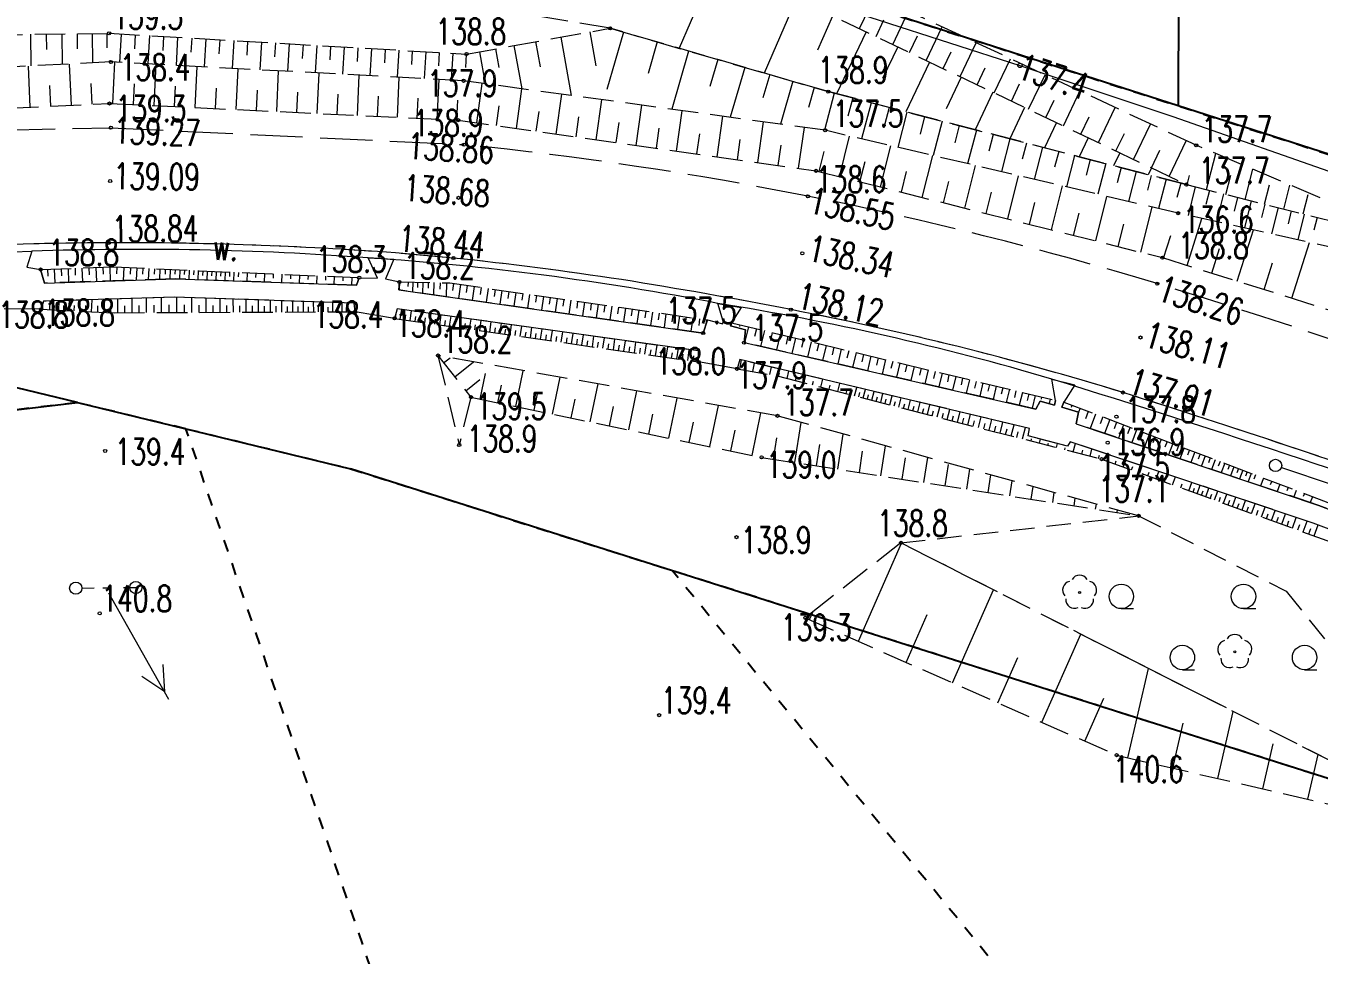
# Model space of a CAD drawing. Header units: metres. Extents: x 7583802 to 7586368, y 5958992 to 5960558.
# Drawn here: x 7585567.4 to 7585641.5, y 5960033.7 to 5960087 of the extents above; entities that cross this region are included whole.
import ezdxf
from ezdxf.enums import TextEntityAlignment as Align

# ---------------------------------------------------------------- set-up
doc = ezdxf.new("R2010")
doc.units = ezdxf.units.M
for name, pattern in [('1', [0]), ('2', [3, 2, -1]), ('3_1', [0]), ('3_BUBZ02', [2.45, 1.75, -0.7]), ('3_BUBZ02G', [2.45, 1.75, -0.7]), ('3_BUIB12_02', [0]), ('3_BUIB12_03', [0]), ('3_KTJZ01', [4, 3, -1]), ('3_PTRW02', [0]), ('3_PTTL', [2.1, 1.4, -0.7]), ('4_SUPE_01', [0]), ('4_SUPT_01', [0]), ('4_SUSM03_02', [0]), ('GUZ', [1.4, 0.7, -0.7])]:
    doc.linetypes.add(name, pattern=pattern)
doc.layers.get('0').update_dxf_attribs({"color": 250, "linetype": 'CONTINUOUS', "lineweight": 100})
for name, color, linetype, lineweight in [('BUBZ_L_1', 7, '3_BUBZ02', 18), ('BUIB_L_10', 7, '3_BUIB12_02', 18), ('DZIALKI-G_L_0', 7, '1', 25), ('KONTURY_L_0', 114, '2', 25), ('KTJZ_L_0', 7, '3_KTJZ01', 18), ('KTOK_L_0', 7, 'CONTINUOUS', 18), ('OBOP_T_1', 3, 'CONTINUOUS', 18), ('PTRW_E_T_0', 7, 'CONTINUOUS', 15), ('PTRW_L_1', 7, 'CONTINUOUS', 18), ('PTTL_L_4', 7, '3_PTTL', 18), ('RTPW_T_0', 7, 'CONTINUOUS', 15), ('RTPW_T_1', 7, 'CONTINUOUS', 15), ('SUPE_L_3', 1, '4_SUPE_01', 18), ('SUPT_L_0', 30, '4_SUPT_01', 18), ('SUSM_L_4', 7, 'CONTINUOUS', 18), ('SUTT_T_0', 30, 'CONTINUOUS', 18)]:
    doc.layers.add(name, color=color, linetype=linetype, lineweight=lineweight)
doc.styles.get("Standard").update_dxf_attribs({"font": 'Simplex.SHX', "width": 0.75})

# ---------------------------------------------------------------- blocks, each defined once
blk = doc.blocks.new('3_OBOP02_01')
at = {"linetype": 'CONTINUOUS'}
blk.add_circle((0, 0), 0.06, dxfattribs=at)
for centre, start, end in [((0, 0.5), 30.14012, 149.85988), ((-0.476, 0.155), 102.14447, 221.86002), ((0.476, 0.155), 318.13998, 77.85553), ((-0.294, -0.405), 174.14818, 293.85423), ((0.294, -0.405), 246.14577, 5.85182)]:
    blk.add_arc(centre, 0.5, start, end, dxfattribs=at)
blk = doc.blocks.new('3_PTTL05')
at = {"linetype": 'CONTINUOUS'}
blk.add_line((0, -0.7), (0.7, -0.7), dxfattribs=at)
blk.add_circle((0, 0), 0.7, dxfattribs=at)
blk = doc.blocks.new('3_RTPW02')
at = {"linetype": 'CONTINUOUS'}
blk.add_circle((0, 0), 0.09, dxfattribs=at)
blk = doc.blocks.new('3_RTPW01')
at = {"linetype": 'CONTINUOUS'}
blk.add_circle((0, 0), 0.09, dxfattribs=at)
blk = doc.blocks.new('4_SUPS01_07')
at = {"linetype": 'CONTINUOUS'}
blk.add_circle((0, 0), 0.125, dxfattribs=at)

msp = doc.modelspace()

# ---------------------------------------------------------------- linework, layer by layer
at = {"layer": 'BUBZ_L_1', "linetype": '3_1'}
for p, q in [((7585606.919, 5960090.472), (7585604.837, 5960085.701)), ((7585615.173, 5960086.827), (7585616.076, 5960088.721)), ((7585611.535, 5960088.457), (7585609.714, 5960084.285)), ((7585613.621, 5960087.546), (7585612.77, 5960085.595)), ((7585616.124, 5960086.374), (7585616.577, 5960087.324)), ((7585617.079, 5960085.918), (7585617.99, 5960087.828)), ((7585567.667, 5960086.505), (7585567.689, 5960084.687)), ((7585568.576, 5960086.516), (7585568.587, 5960085.625)), ((7585569.467, 5960086.527), (7585569.488, 5960084.778)), ((7585570.342, 5960086.538), (7585570.352, 5960085.68)), ((7585571.199, 5960086.548), (7585571.219, 5960084.866)), ((7585572.04, 5960086.558), (7585572.05, 5960085.734)), ((7585572.864, 5960086.52), (7585572.769, 5960084.894)), ((7585599.726, 5960086.642), (7585600.076, 5960084.697)), ((7585601.652, 5960086.626), (7585600.696, 5960083.336)), ((7585615.551, 5960086.647), (7585613.857, 5960083.096)), ((7585619.001, 5960085.001), (7585619.92, 5960086.928)), ((7585573.677, 5960086.473), (7585573.63, 5960085.662)), ((7585574.488, 5960086.426), (7585574.394, 5960084.807)), ((7585575.298, 5960086.379), (7585575.251, 5960085.571)), ((7585576.105, 5960086.332), (7585576.011, 5960084.721)), ((7585576.911, 5960086.285), (7585576.864, 5960085.481)), ((7585577.715, 5960086.238), (7585577.621, 5960084.635)), ((7585578.516, 5960086.192), (7585578.47, 5960085.392)), ((7585579.317, 5960086.145), (7585579.224, 5960084.549)), ((7585580.115, 5960086.099), (7585580.068, 5960085.303)), ((7585580.911, 5960086.053), (7585580.819, 5960084.464)), ((7585581.706, 5960086.007), (7585581.66, 5960085.214)), ((7585582.498, 5960085.96), (7585582.406, 5960084.379)), ((7585583.289, 5960085.915), (7585583.243, 5960085.126)), ((7585584.078, 5960085.869), (7585583.986, 5960084.294)), ((7585584.865, 5960085.823), (7585584.819, 5960085.038)), ((7585585.65, 5960085.777), (7585585.559, 5960084.21)), ((7585595.376, 5960085.859), (7585595.822, 5960083.383)), ((7585596.614, 5960086.082), (7585596.873, 5960084.643)), ((7585598.053, 5960086.341), (7585598.655, 5960082.995)), ((7585603.585, 5960086.064), (7585603.062, 5960084.264)), ((7585617.368, 5960085.78), (7585616.501, 5960083.962)), ((7585618.038, 5960085.461), (7585618.495, 5960086.42)), ((7585620.94, 5960084.077), (7585621.866, 5960086.02)), ((7585586.434, 5960085.732), (7585586.388, 5960084.95)), ((7585587.215, 5960085.686), (7585587.125, 5960084.127)), ((7585587.995, 5960085.641), (7585587.95, 5960084.863)), ((7585588.773, 5960085.596), (7585588.683, 5960084.043)), ((7585589.55, 5960085.551), (7585589.505, 5960084.776)), ((7585590.324, 5960085.506), (7585590.234, 5960083.961)), ((7585591.097, 5960085.461), (7585591.052, 5960084.69)), ((7585591.867, 5960085.416), (7585591.778, 5960083.878)), ((7585592.636, 5960085.371), (7585592.592, 5960084.602)), ((7585593.395, 5960085.502), (7585593.725, 5960083.671)), ((7585594.311, 5960085.667), (7585594.503, 5960084.603)), ((7585605.386, 5960085.541), (7585604.417, 5960082.205)), ((7585607.054, 5960085.057), (7585606.605, 5960083.512)), ((7585619.968, 5960084.54), (7585620.43, 5960085.507)), ((7585622.895, 5960083.144), (7585623.83, 5960085.104)), ((7585567.658, 5960082.332), (7585567.55, 5960084.68)), ((7585570.015, 5960082.44), (7585569.907, 5960084.8)), ((7585572.386, 5960082.531), (7585572.501, 5960084.908)), ((7585574.754, 5960082.417), (7585574.868, 5960084.782)), ((7585577.109, 5960082.304), (7585577.222, 5960084.656)), ((7585579.451, 5960082.192), (7585579.564, 5960084.531)), ((7585581.781, 5960082.08), (7585581.893, 5960084.406)), ((7585584.098, 5960081.968), (7585584.21, 5960084.282)), ((7585608.599, 5960084.608), (7585607.768, 5960081.746)), ((7585619.186, 5960084.913), (7585617.828, 5960082.065)), ((7585621.915, 5960083.611), (7585622.381, 5960084.587)), ((7585568.835, 5960082.386), (7585568.781, 5960083.563)), ((7585571.198, 5960082.494), (7585571.144, 5960083.677)), ((7585573.572, 5960082.474), (7585573.629, 5960083.659)), ((7585575.933, 5960082.361), (7585575.99, 5960083.54)), ((7585586.403, 5960081.858), (7585586.514, 5960084.159)), ((7585588.696, 5960081.747), (7585588.806, 5960084.037)), ((7585590.976, 5960081.638), (7585591.085, 5960083.915)), ((7585593.244, 5960081.43), (7585593.564, 5960083.693)), ((7585610.03, 5960084.193), (7585609.645, 5960082.867)), ((7585611.356, 5960083.808), (7585610.643, 5960081.352)), ((7585621.004, 5960084.046), (7585620.137, 5960082.228)), ((7585623.879, 5960082.675), (7585624.349, 5960083.659)), ((7585624.868, 5960082.203), (7585625.81, 5960084.18)), ((7585578.282, 5960082.248), (7585578.338, 5960083.421)), ((7585580.618, 5960082.136), (7585580.674, 5960083.302)), ((7585582.941, 5960082.024), (7585582.997, 5960083.184)), ((7585585.252, 5960081.913), (7585585.308, 5960083.067)), ((7585587.551, 5960081.802), (7585587.606, 5960082.95)), ((7585589.837, 5960081.693), (7585589.892, 5960082.834)), ((7585595.514, 5960081.108), (7585595.836, 5960083.381)), ((7585597.795, 5960080.786), (7585598.118, 5960083.069)), ((7585612.584, 5960083.451), (7585612.254, 5960082.314)), ((7585613.724, 5960083.131), (7585613.172, 5960081.005)), ((7585614.787, 5960082.855), (7585614.515, 5960081.806)), ((7585622.821, 5960083.179), (7585621.798, 5960081.034)), ((7585626.857, 5960081.254), (7585627.808, 5960083.248)), ((7585592.112, 5960081.583), (7585592.166, 5960082.719)), ((7585594.378, 5960081.269), (7585594.538, 5960082.403)), ((7585596.653, 5960080.947), (7585596.815, 5960082.086)), ((7585600.085, 5960080.462), (7585600.41, 5960082.754)), ((7585602.386, 5960080.136), (7585602.711, 5960082.439)), ((7585604.696, 5960079.809), (7585605.023, 5960082.122)), ((7585615.836, 5960082.583), (7585615.297, 5960080.51)), ((7585616.872, 5960082.313), (7585616.606, 5960081.289)), ((7585617.896, 5960082.048), (7585617.37, 5960080.023)), ((7585624.639, 5960082.312), (7585623.784, 5960080.519)), ((7585625.86, 5960081.73), (7585626.334, 5960082.722)), ((7585628.863, 5960080.297), (7585629.823, 5960082.308)), ((7585598.939, 5960080.624), (7585599.101, 5960081.768)), ((7585601.234, 5960080.299), (7585601.397, 5960081.448)), ((7585607.016, 5960079.481), (7585607.344, 5960081.804)), ((7585609.346, 5960079.152), (7585609.676, 5960081.484)), ((7585618.908, 5960081.785), (7585618.649, 5960080.784)), ((7585619.909, 5960081.525), (7585619.395, 5960079.548)), ((7585626.457, 5960081.445), (7585625.769, 5960080.004)), ((7585627.858, 5960080.777), (7585628.336, 5960081.778)), ((7585630.887, 5960079.332), (7585631.855, 5960081.36)), ((7585603.539, 5960079.973), (7585603.703, 5960081.127)), ((7585605.855, 5960079.646), (7585606.018, 5960080.804)), ((7585611.686, 5960078.821), (7585612.018, 5960081.163)), ((7585614.027, 5960078.342), (7585614.611, 5960080.671)), ((7585620.897, 5960081.268), (7585620.644, 5960080.291)), ((7585621.874, 5960081.015), (7585621.373, 5960079.083)), ((7585622.84, 5960080.764), (7585622.592, 5960079.81)), ((7585628.274, 5960080.578), (7585627.755, 5960079.488)), ((7585629.873, 5960079.815), (7585630.355, 5960080.825)), ((7585608.18, 5960079.317), (7585608.344, 5960080.48)), ((7585610.515, 5960078.986), (7585610.68, 5960080.155)), ((7585616.382, 5960077.751), (7585616.976, 5960080.116)), ((7585623.794, 5960080.516), (7585623.305, 5960078.63)), ((7585624.738, 5960080.271), (7585624.496, 5960079.339)), ((7585625.67, 5960080.029), (7585625.191, 5960078.187)), ((7585631.906, 5960078.846), (7585632.392, 5960079.864)), ((7585632.929, 5960078.358), (7585633.904, 5960080.404)), ((7585612.862, 5960078.634), (7585613.152, 5960079.79)), ((7585615.2, 5960078.048), (7585615.495, 5960079.221)), ((7585618.774, 5960077.151), (7585619.377, 5960079.552)), ((7585626.591, 5960079.79), (7585626.355, 5960078.88)), ((7585627.502, 5960079.554), (7585627.034, 5960077.754)), ((7585628.401, 5960079.32), (7585628.171, 5960078.431)), ((7585629.291, 5960079.089), (7585628.834, 5960077.331)), ((7585630.092, 5960079.711), (7585629.74, 5960078.973)), ((7585635.069, 5960077.599), (7585635.589, 5960079.666)), ((7585617.574, 5960077.452), (7585617.873, 5960078.644)), ((7585621.203, 5960076.542), (7585621.815, 5960078.98)), ((7585623.669, 5960075.923), (7585624.29, 5960078.398)), ((7585630.17, 5960078.861), (7585629.944, 5960077.992)), ((7585631.038, 5960078.636), (7585630.593, 5960076.919)), ((7585631.897, 5960078.413), (7585631.677, 5960077.564)), ((7585631.91, 5960078.844), (7585631.725, 5960078.457)), ((7585633.962, 5960077.877), (7585634.094, 5960078.402)), ((7585636.176, 5960077.32), (7585636.454, 5960078.427)), ((7585637.283, 5960077.042), (7585637.716, 5960078.765)), ((7585619.984, 5960076.848), (7585620.288, 5960078.057)), ((7585626.173, 5960075.295), (7585626.803, 5960077.808)), ((7585632.745, 5960078.192), (7585632.31, 5960076.515)), ((7585633.584, 5960077.975), (7585633.369, 5960077.146)), ((7585633.728, 5960077.977), (7585633.711, 5960077.942)), ((7585634.414, 5960077.763), (7585634.002, 5960076.125)), ((7585638.389, 5960076.764), (7585638.668, 5960077.871)), ((7585639.496, 5960076.486), (7585639.843, 5960077.864)), ((7585622.431, 5960076.234), (7585622.739, 5960077.462)), ((7585624.916, 5960075.61), (7585625.229, 5960076.857)), ((7585628.715, 5960074.657), (7585629.355, 5960077.209)), ((7585635.233, 5960077.557), (7585635.03, 5960076.749)), ((7585636.041, 5960077.354), (7585635.64, 5960075.76)), ((7585636.838, 5960077.154), (7585636.641, 5960076.367)), ((7585637.625, 5960076.956), (7585637.235, 5960075.404)), ((7585640.603, 5960076.208), (7585640.881, 5960077.314)), ((7585627.439, 5960074.977), (7585627.757, 5960076.244)), ((7585631.296, 5960074.009), (7585631.947, 5960076.601)), ((7585638.401, 5960076.761), (7585638.208, 5960075.996)), ((7585639.166, 5960076.569), (7585638.786, 5960075.059)), ((7585639.921, 5960076.379), (7585639.734, 5960075.634)), ((7585640.666, 5960076.192), (7585640.297, 5960074.722)), ((7585630.001, 5960074.335), (7585630.323, 5960075.62)), ((7585633.953, 5960073.255), (7585634.796, 5960075.948)), ((7585641.401, 5960076.007), (7585641.219, 5960075.282)), ((7585632.606, 5960073.676), (7585633.01, 5960074.966)), ((7585636.826, 5960072.355), (7585637.745, 5960075.291)), ((7585635.359, 5960072.815), (7585635.799, 5960074.221)), ((7585639.958, 5960071.375), (7585640.959, 5960074.574)), ((7585572.216, 5960073.162), (7585572.245, 5960072.36)), ((7585572.617, 5960073.163), (7585572.6, 5960072.767)), ((7585638.359, 5960071.876), (7585638.838, 5960073.408)), ((7585568.644, 5960073.034), (7585568.658, 5960072.64)), ((7585569.038, 5960073.048), (7585569.066, 5960072.259)), ((7585569.432, 5960073.062), (7585569.446, 5960072.667)), ((7585569.828, 5960073.076), (7585569.856, 5960072.284)), ((7585570.224, 5960073.09), (7585570.238, 5960072.694)), ((7585570.621, 5960073.105), (7585570.649, 5960072.309)), ((7585571.019, 5960073.119), (7585571.033, 5960072.72)), ((7585571.417, 5960073.133), (7585571.446, 5960072.335)), ((7585571.816, 5960073.147), (7585571.831, 5960072.747)), ((7585573.013, 5960073.145), (7585572.979, 5960072.384)), ((7585573.394, 5960073.128), (7585573.378, 5960072.762)), ((7585573.76, 5960073.112), (7585573.729, 5960072.408)), ((7585574.112, 5960073.097), (7585574.097, 5960072.758)), ((7585574.451, 5960073.082), (7585574.423, 5960072.43)), ((7585574.777, 5960073.067), (7585574.764, 5960072.754)), ((7585575.091, 5960073.054), (7585575.064, 5960072.45)), ((7585575.393, 5960073.04), (7585575.38, 5960072.75)), ((7585575.683, 5960073.027), (7585575.658, 5960072.469)), ((7585575.962, 5960073.015), (7585575.95, 5960072.747)), ((7585576.231, 5960073.003), (7585576.207, 5960072.473)), ((7585576.496, 5960072.992), (7585576.484, 5960072.728)), ((7585576.76, 5960072.98), (7585576.737, 5960072.454)), ((7585577.023, 5960072.968), (7585577.011, 5960072.707)), ((7585577.284, 5960072.957), (7585577.261, 5960072.436)), ((7585577.545, 5960072.945), (7585577.533, 5960072.686)), ((7585577.804, 5960072.934), (7585577.781, 5960072.418)), ((7585578.062, 5960072.923), (7585578.05, 5960072.666)), ((7585578.318, 5960072.911), (7585578.296, 5960072.4)), ((7585578.574, 5960072.9), (7585578.563, 5960072.646)), ((7585578.828, 5960072.889), (7585578.806, 5960072.383)), ((7585579.081, 5960072.878), (7585579.07, 5960072.626)), ((7585579.333, 5960072.866), (7585579.311, 5960072.365)), ((7585579.584, 5960072.855), (7585579.573, 5960072.606)), ((7585580.083, 5960072.833), (7585580.062, 5960072.339)), ((7585580.583, 5960072.811), (7585580.572, 5960072.566)), ((7585581.082, 5960072.789), (7585581.061, 5960072.304)), ((7585581.582, 5960072.767), (7585581.571, 5960072.527)), ((7585582.081, 5960072.745), (7585582.06, 5960072.269)), ((7585582.581, 5960072.723), (7585582.571, 5960072.488)), ((7585583.08, 5960072.701), (7585583.06, 5960072.235)), ((7585583.58, 5960072.679), (7585583.57, 5960072.448)), ((7585584.08, 5960072.657), (7585584.059, 5960072.2)), ((7585584.579, 5960072.635), (7585584.569, 5960072.409)), ((7585585.079, 5960072.613), (7585585.059, 5960072.165)), ((7585585.578, 5960072.591), (7585585.568, 5960072.369)), ((7585586.078, 5960072.569), (7585586.058, 5960072.13)), ((7585588.81, 5960072.31), (7585588.8, 5960071.846)), ((7585589.31, 5960072.3), (7585589.304, 5960072.037)), ((7585589.572, 5960072.294), (7585589.561, 5960071.738)), ((7585589.85, 5960072.288), (7585589.844, 5960071.994)), ((7585590.145, 5960072.282), (7585590.132, 5960071.657)), ((7585590.458, 5960072.276), (7585590.451, 5960071.944)), ((7585590.789, 5960072.269), (7585590.774, 5960071.566)), ((7585591.14, 5960072.262), (7585591.132, 5960071.889)), ((7585591.513, 5960072.254), (7585591.496, 5960071.464)), ((7585591.905, 5960072.22), (7585591.848, 5960071.821)), ((7585592.304, 5960072.163), (7585592.19, 5960071.366)), ((7585592.703, 5960072.106), (7585592.646, 5960071.708)), ((7585593.101, 5960072.049), (7585592.987, 5960071.253)), ((7585593.499, 5960071.992), (7585593.442, 5960071.594)), ((7585593.897, 5960071.935), (7585593.783, 5960071.14)), ((7585594.294, 5960071.877), (7585594.237, 5960071.481)), ((7585594.69, 5960071.821), (7585594.576, 5960071.028)), ((7585595.086, 5960071.764), (7585595.03, 5960071.368)), ((7585595.482, 5960071.707), (7585595.369, 5960070.916)), ((7585568.772, 5960070.716), (7585568.795, 5960071.212)), ((7585569.03, 5960070.704), (7585569.042, 5960070.962)), ((7585569.299, 5960070.691), (7585569.325, 5960071.229)), ((7585569.579, 5960070.678), (7585569.592, 5960070.958)), ((7585569.871, 5960070.664), (7585569.899, 5960071.248)), ((7585570.175, 5960070.649), (7585570.189, 5960070.953)), ((7585570.492, 5960070.634), (7585570.522, 5960071.267)), ((7585570.821, 5960070.618), (7585570.837, 5960070.948)), ((7585571.165, 5960070.602), (7585571.198, 5960071.289)), ((7585571.523, 5960070.585), (7585571.54, 5960070.943)), ((7585571.896, 5960070.567), (7585571.931, 5960071.313)), ((7585572.284, 5960070.548), (7585572.302, 5960070.937)), ((7585572.681, 5960070.541), (7585572.678, 5960071.336)), ((7585573.085, 5960070.543), (7585573.083, 5960070.946)), ((7585573.494, 5960070.544), (7585573.49, 5960071.362)), ((7585573.908, 5960070.546), (7585573.906, 5960070.961)), ((7585574.329, 5960070.548), (7585574.325, 5960071.389)), ((7585574.755, 5960070.55), (7585574.753, 5960070.976)), ((7585575.187, 5960070.552), (7585575.184, 5960071.416)), ((7585575.626, 5960070.554), (7585575.624, 5960070.992)), ((7585576.065, 5960070.556), (7585576.062, 5960071.435)), ((7585576.497, 5960070.558), (7585576.495, 5960070.989)), ((7585576.92, 5960070.559), (7585576.917, 5960071.406)), ((7585577.336, 5960070.561), (7585577.334, 5960070.977)), ((7585577.743, 5960070.563), (7585577.74, 5960071.378)), ((7585578.143, 5960070.565), (7585578.142, 5960070.965)), ((7585578.536, 5960070.566), (7585578.532, 5960071.351)), ((7585578.921, 5960070.568), (7585578.919, 5960070.953)), ((7585579.299, 5960070.57), (7585579.295, 5960071.325)), ((7585579.669, 5960070.571), (7585579.668, 5960070.942)), ((7585580.033, 5960070.573), (7585580.03, 5960071.3)), ((7585580.39, 5960070.574), (7585580.388, 5960070.931)), ((7585580.74, 5960070.576), (7585580.737, 5960071.276)), ((7585581.421, 5960070.579), (7585581.418, 5960071.253)), ((7585582.076, 5960070.582), (7585582.073, 5960071.231)), ((7585582.707, 5960070.584), (7585582.704, 5960071.209)), ((7585583.315, 5960070.587), (7585583.312, 5960071.189)), ((7585583.899, 5960070.59), (7585583.897, 5960071.169)), ((7585584.462, 5960070.592), (7585584.46, 5960071.15)), ((7585585.005, 5960070.594), (7585585.002, 5960071.131)), ((7585585.526, 5960070.597), (7585585.524, 5960071.114)), ((7585595.878, 5960071.65), (7585595.821, 5960071.255)), ((7585596.273, 5960071.593), (7585596.159, 5960070.804)), ((7585596.667, 5960071.537), (7585596.611, 5960071.142)), ((7585597.061, 5960071.48), (7585596.948, 5960070.692)), ((7585597.455, 5960071.423), (7585597.399, 5960071.03)), ((7585597.848, 5960071.367), (7585597.736, 5960070.581)), ((7585598.241, 5960071.31), (7585598.185, 5960070.918)), ((7585598.634, 5960071.254), (7585598.521, 5960070.47)), ((7585599.026, 5960071.198), (7585598.97, 5960070.806)), ((7585599.418, 5960071.141), (7585599.306, 5960070.359)), ((7585599.809, 5960071.085), (7585599.753, 5960070.694)), ((7585600.2, 5960071.029), (7585600.088, 5960070.248)), ((7585600.591, 5960070.973), (7585600.535, 5960070.583)), ((7585581.084, 5960070.577), (7585581.082, 5960070.921)), ((7585581.752, 5960070.58), (7585581.75, 5960070.911)), ((7585582.395, 5960070.583), (7585582.393, 5960070.902)), ((7585583.014, 5960070.586), (7585583.012, 5960070.892)), ((7585583.61, 5960070.588), (7585583.609, 5960070.884)), ((7585584.184, 5960070.591), (7585584.182, 5960070.875)), ((7585584.736, 5960070.593), (7585584.735, 5960070.867)), ((7585585.268, 5960070.596), (7585585.267, 5960070.859)), ((7585585.78, 5960070.598), (7585585.779, 5960070.851)), ((7585588.582, 5960070.214), (7585588.622, 5960070.494)), ((7585588.862, 5960070.174), (7585588.943, 5960070.735)), ((7585589.143, 5960070.133), (7585589.184, 5960070.414)), ((7585589.425, 5960070.093), (7585589.505, 5960070.656)), ((7585589.706, 5960070.053), (7585589.747, 5960070.334)), ((7585589.989, 5960070.012), (7585590.07, 5960070.577)), ((7585590.271, 5960069.971), (7585590.312, 5960070.254)), ((7585590.555, 5960069.931), (7585590.636, 5960070.497)), ((7585591.123, 5960069.849), (7585591.204, 5960070.417)), ((7585591.692, 5960069.767), (7585591.774, 5960070.338)), ((7585592.264, 5960069.685), (7585592.346, 5960070.257)), ((7585600.981, 5960070.917), (7585600.869, 5960070.137)), ((7585601.371, 5960070.861), (7585601.315, 5960070.472)), ((7585601.76, 5960070.805), (7585601.648, 5960070.027)), ((7585602.149, 5960070.749), (7585602.093, 5960070.361)), ((7585602.538, 5960070.693), (7585602.426, 5960069.917)), ((7585602.926, 5960070.638), (7585602.87, 5960070.25)), ((7585603.314, 5960070.582), (7585603.202, 5960069.807)), ((7585603.701, 5960070.526), (7585603.645, 5960070.139)), ((7585604.088, 5960070.471), (7585603.977, 5960069.697)), ((7585604.475, 5960070.415), (7585604.419, 5960070.029)), ((7585604.861, 5960070.36), (7585604.75, 5960069.588)), ((7585605.247, 5960070.304), (7585605.191, 5960069.919)), ((7585605.632, 5960070.249), (7585605.521, 5960069.479)), ((7585606.017, 5960070.194), (7585605.962, 5960069.809)), ((7585590.838, 5960069.89), (7585590.879, 5960070.174)), ((7585591.407, 5960069.808), (7585591.448, 5960070.093)), ((7585591.978, 5960069.726), (7585592.019, 5960070.012)), ((7585592.551, 5960069.644), (7585592.592, 5960069.931)), ((7585592.838, 5960069.603), (7585592.92, 5960070.177)), ((7585593.125, 5960069.562), (7585593.166, 5960069.849)), ((7585593.413, 5960069.52), (7585593.496, 5960070.096)), ((7585593.701, 5960069.479), (7585593.743, 5960069.767)), ((7585593.99, 5960069.437), (7585594.073, 5960070.015)), ((7585594.28, 5960069.396), (7585594.321, 5960069.685)), ((7585594.57, 5960069.354), (7585594.653, 5960069.934)), ((7585594.86, 5960069.312), (7585594.902, 5960069.603)), ((7585595.151, 5960069.271), (7585595.234, 5960069.852)), ((7585595.442, 5960069.229), (7585595.484, 5960069.52)), ((7585595.734, 5960069.187), (7585595.818, 5960069.771)), ((7585596.319, 5960069.103), (7585596.403, 5960069.689)), ((7585596.906, 5960069.019), (7585596.991, 5960069.606)), ((7585597.495, 5960068.934), (7585597.58, 5960069.524)), ((7585606.402, 5960070.138), (7585606.352, 5960069.793)), ((7585607.84, 5960069.97), (7585607.796, 5960069.786)), ((7585608.326, 5960069.853), (7585608.303, 5960069.758)), ((7585608.812, 5960069.737), (7585608.593, 5960068.822)), ((7585609.27, 5960069.627), (7585609.161, 5960069.173)), ((7585609.724, 5960069.518), (7585609.508, 5960068.614)), ((7585596.026, 5960069.145), (7585596.068, 5960069.437)), ((7585596.612, 5960069.061), (7585596.655, 5960069.354)), ((7585597.2, 5960068.976), (7585597.243, 5960069.271)), ((7585597.79, 5960068.892), (7585597.833, 5960069.187)), ((7585598.086, 5960068.849), (7585598.171, 5960069.441)), ((7585598.382, 5960068.807), (7585598.425, 5960069.103)), ((7585598.679, 5960068.764), (7585598.764, 5960069.357)), ((7585598.976, 5960068.721), (7585599.019, 5960069.019)), ((7585599.274, 5960068.679), (7585599.36, 5960069.274)), ((7585599.572, 5960068.636), (7585599.615, 5960068.934)), ((7585599.871, 5960068.593), (7585599.957, 5960069.19)), ((7585600.17, 5960068.55), (7585600.213, 5960068.849)), ((7585600.47, 5960068.507), (7585600.556, 5960069.106)), ((7585600.77, 5960068.464), (7585600.813, 5960068.764)), ((7585601.071, 5960068.421), (7585601.157, 5960069.022)), ((7585601.674, 5960068.334), (7585601.76, 5960068.937)), ((7585602.278, 5960068.247), (7585602.365, 5960068.853)), ((7585602.885, 5960068.16), (7585602.972, 5960068.767)), ((7585610.177, 5960069.41), (7585610.069, 5960068.96)), ((7585610.626, 5960069.302), (7585610.412, 5960068.408)), ((7585611.073, 5960069.195), (7585610.967, 5960068.75)), ((7585611.518, 5960069.089), (7585611.306, 5960068.204)), ((7585611.96, 5960068.983), (7585611.855, 5960068.543)), ((7585612.4, 5960068.877), (7585612.191, 5960068.003)), ((7585612.837, 5960068.772), (7585612.733, 5960068.338)), ((7585591.348, 5960067.675), (7585591.716, 5960067.966)), ((7585601.372, 5960068.377), (7585601.415, 5960068.679)), ((7585601.976, 5960068.291), (7585602.019, 5960068.593)), ((7585602.582, 5960068.204), (7585602.625, 5960068.507)), ((7585603.189, 5960068.116), (7585603.233, 5960068.421)), ((7585603.494, 5960068.073), (7585603.582, 5960068.682)), ((7585603.799, 5960068.029), (7585603.843, 5960068.334)), ((7585604.105, 5960067.985), (7585604.193, 5960068.596)), ((7585604.411, 5960067.941), (7585604.455, 5960068.247)), ((7585604.718, 5960067.897), (7585604.806, 5960068.51)), ((7585605.025, 5960067.853), (7585605.069, 5960068.16)), ((7585605.333, 5960067.809), (7585605.421, 5960068.424)), ((7585605.641, 5960067.764), (7585605.686, 5960068.073)), ((7585613.272, 5960068.668), (7585613.065, 5960067.803)), ((7585613.705, 5960068.565), (7585613.602, 5960068.135)), ((7585614.135, 5960068.462), (7585613.93, 5960067.606)), ((7585614.562, 5960068.359), (7585614.46, 5960067.934)), ((7585614.987, 5960068.257), (7585614.785, 5960067.412)), ((7585615.41, 5960068.156), (7585615.309, 5960067.735)), ((7585615.831, 5960068.055), (7585615.63, 5960067.219)), ((7585591.982, 5960066.874), (7585593.061, 5960067.727)), ((7585608.312, 5960067.303), (7585608.407, 5960067.837)), ((7585608.571, 5960067.257), (7585608.617, 5960067.516)), ((7585609.063, 5960067.169), (7585609.151, 5960067.66)), ((7585609.556, 5960067.081), (7585609.597, 5960067.313)), ((7585610.048, 5960066.993), (7585610.125, 5960067.428)), ((7585616.249, 5960067.955), (7585616.149, 5960067.539)), ((7585616.665, 5960067.855), (7585616.466, 5960067.028)), ((7585617.078, 5960067.756), (7585616.98, 5960067.345)), ((7585617.489, 5960067.658), (7585617.293, 5960066.84)), ((7585617.898, 5960067.56), (7585617.801, 5960067.153)), ((7585618.305, 5960067.462), (7585618.111, 5960066.654)), ((7585618.709, 5960067.365), (7585618.613, 5960066.963)), ((7585619.111, 5960067.269), (7585618.92, 5960066.469)), ((7585592.616, 5960066.072), (7585593.417, 5960066.706)), ((7585593.446, 5960065.589), (7585593.752, 5960067.064)), ((7585595.486, 5960065.167), (7585595.911, 5960067.22)), ((7585597.584, 5960064.732), (7585598.021, 5960066.845)), ((7585610.539, 5960066.9), (7585610.591, 5960067.103)), ((7585611.023, 5960066.776), (7585611.129, 5960067.19)), ((7585611.507, 5960066.651), (7585611.562, 5960066.863)), ((7585611.992, 5960066.527), (7585612.102, 5960066.958)), ((7585612.476, 5960066.403), (7585612.532, 5960066.623)), ((7585612.96, 5960066.278), (7585613.075, 5960066.727)), ((7585613.929, 5960066.03), (7585614.048, 5960066.495)), ((7585619.511, 5960067.173), (7585619.416, 5960066.776)), ((7585619.909, 5960067.078), (7585619.719, 5960066.287)), ((7585620.304, 5960066.983), (7585620.21, 5960066.59)), ((7585620.697, 5960066.889), (7585620.51, 5960066.107)), ((7585621.088, 5960066.795), (7585620.995, 5960066.406)), ((7585621.477, 5960066.702), (7585621.292, 5960065.929)), ((7585621.864, 5960066.609), (7585621.772, 5960066.225)), ((7585622.248, 5960066.517), (7585622.065, 5960065.753)), ((7585594.459, 5960065.379), (7585594.668, 5960066.392)), ((7585596.527, 5960064.951), (7585596.743, 5960065.993)), ((7585599.742, 5960064.285), (7585600.192, 5960066.459)), ((7585601.963, 5960063.825), (7585602.426, 5960066.062)), ((7585613.445, 5960066.154), (7585613.503, 5960066.383)), ((7585614.413, 5960065.906), (7585614.474, 5960066.143)), ((7585614.898, 5960065.781), (7585615.021, 5960066.264)), ((7585615.141, 5960065.719), (7585615.204, 5960065.962)), ((7585615.387, 5960065.656), (7585615.513, 5960066.147)), ((7585615.635, 5960065.592), (7585615.698, 5960065.84)), ((7585615.885, 5960065.528), (7585616.013, 5960066.028)), ((7585616.391, 5960065.398), (7585616.522, 5960065.907)), ((7585616.907, 5960065.266), (7585617.04, 5960065.784)), ((7585622.631, 5960066.426), (7585622.539, 5960066.045)), ((7585623.011, 5960066.335), (7585622.83, 5960065.578)), ((7585623.389, 5960066.244), (7585623.299, 5960065.868)), ((7585623.765, 5960066.154), (7585623.586, 5960065.406)), ((7585624.139, 5960066.064), (7585624.05, 5960065.692)), ((7585624.511, 5960065.975), (7585624.333, 5960065.236)), ((7585624.88, 5960065.887), (7585624.792, 5960065.519)), ((7585625.248, 5960065.798), (7585625.073, 5960065.067)), ((7585598.655, 5960064.51), (7585598.877, 5960065.582)), ((7585600.845, 5960064.057), (7585601.073, 5960065.159)), ((7585604.248, 5960063.352), (7585604.725, 5960065.653)), ((7585606.599, 5960062.865), (7585607.089, 5960065.233)), ((7585616.137, 5960065.463), (7585616.202, 5960065.716)), ((7585616.648, 5960065.332), (7585616.714, 5960065.589)), ((7585617.169, 5960065.199), (7585617.236, 5960065.46)), ((7585617.432, 5960065.131), (7585617.568, 5960065.658)), ((7585617.698, 5960065.063), (7585617.767, 5960065.329)), ((7585617.967, 5960064.994), (7585618.105, 5960065.531)), ((7585618.238, 5960064.924), (7585618.307, 5960065.195)), ((7585618.511, 5960064.854), (7585618.651, 5960065.401)), ((7585618.787, 5960064.783), (7585618.858, 5960065.059)), ((7585619.065, 5960064.712), (7585619.208, 5960065.268)), ((7585619.629, 5960064.567), (7585619.774, 5960065.134)), ((7585625.614, 5960065.711), (7585625.585, 5960065.592)), ((7585626.1, 5960065.594), (7585626.037, 5960065.332)), ((7585627.347, 5960065.242), (7585627.298, 5960065.112)), ((7585627.815, 5960065.064), (7585627.729, 5960064.84)), ((7585603.098, 5960063.59), (7585603.332, 5960064.725)), ((7585605.415, 5960063.11), (7585605.657, 5960064.277)), ((7585609.018, 5960062.364), (7585609.522, 5960064.8)), ((7585619.346, 5960064.64), (7585619.418, 5960064.921)), ((7585619.915, 5960064.494), (7585619.988, 5960064.78)), ((7585620.203, 5960064.42), (7585620.351, 5960064.997)), ((7585620.494, 5960064.345), (7585620.568, 5960064.636)), ((7585620.787, 5960064.27), (7585620.938, 5960064.857)), ((7585621.083, 5960064.194), (7585621.159, 5960064.49)), ((7585621.382, 5960064.118), (7585621.535, 5960064.715)), ((7585621.683, 5960064.04), (7585621.76, 5960064.342)), ((7585621.987, 5960063.962), (7585622.143, 5960064.57)), ((7585622.603, 5960063.804), (7585622.762, 5960064.423)), ((7585623.231, 5960063.643), (7585623.392, 5960064.273)), ((7585628.282, 5960064.887), (7585628.122, 5960064.467)), ((7585628.701, 5960064.727), (7585628.389, 5960063.905)), ((7585629.112, 5960064.571), (7585628.959, 5960064.168)), ((7585629.516, 5960064.417), (7585629.215, 5960063.627)), ((7585629.911, 5960064.267), (7585629.763, 5960063.88)), ((7585607.8, 5960062.617), (7585608.048, 5960063.817)), ((7585611.475, 5960061.955), (7585611.832, 5960064.256)), ((7585613.937, 5960061.573), (7585614.249, 5960063.586)), ((7585622.294, 5960063.884), (7585622.373, 5960064.19)), ((7585622.916, 5960063.724), (7585622.996, 5960064.036)), ((7585623.549, 5960063.562), (7585623.63, 5960063.879)), ((7585623.869, 5960063.479), (7585624.034, 5960064.121)), ((7585624.193, 5960063.396), (7585624.276, 5960063.72)), ((7585624.519, 5960063.313), (7585624.687, 5960063.965)), ((7585630.298, 5960064.12), (7585630.009, 5960063.36)), ((7585630.678, 5960063.975), (7585630.536, 5960063.603)), ((7585631.05, 5960063.834), (7585630.773, 5960063.103)), ((7585631.415, 5960063.695), (7585631.279, 5960063.337)), ((7585631.773, 5960063.558), (7585631.506, 5960062.857)), ((7585610.244, 5960062.146), (7585610.435, 5960063.376)), ((7585612.706, 5960061.764), (7585612.897, 5960062.995)), ((7585616.399, 5960061.191), (7585616.666, 5960062.917)), ((7585625.004, 5960063.188), (7585625.035, 5960063.309)), ((7585625.488, 5960063.064), (7585625.549, 5960063.301)), ((7585625.972, 5960062.94), (7585626.002, 5960063.056)), ((7585626.457, 5960062.815), (7585626.515, 5960063.043)), ((7585626.941, 5960062.691), (7585626.97, 5960062.803)), ((7585627.425, 5960062.567), (7585627.548, 5960063.047)), ((7585632.124, 5960063.425), (7585631.993, 5960063.081)), ((7585632.468, 5960063.294), (7585632.212, 5960062.619)), ((7585632.806, 5960063.166), (7585632.68, 5960062.835)), ((7585633.136, 5960063.04), (7585632.89, 5960062.392)), ((7585633.461, 5960062.917), (7585633.34, 5960062.599)), ((7585633.778, 5960062.796), (7585633.541, 5960062.172)), ((7585615.168, 5960061.382), (7585615.358, 5960062.613)), ((7585617.629, 5960061), (7585617.82, 5960062.231)), ((7585618.86, 5960060.809), (7585619.083, 5960062.247)), ((7585627.91, 5960062.443), (7585627.967, 5960062.665)), ((7585628.394, 5960062.318), (7585628.499, 5960062.728)), ((7585628.878, 5960062.194), (7585628.926, 5960062.382)), ((7585629.353, 5960062.04), (7585629.483, 5960062.399)), ((7585629.824, 5960061.87), (7585629.89, 5960062.055)), ((7585630.294, 5960061.7), (7585630.431, 5960062.081)), ((7585634.09, 5960062.677), (7585633.974, 5960062.372)), ((7585634.396, 5960062.561), (7585634.168, 5960061.962)), ((7585634.695, 5960062.447), (7585634.583, 5960062.153)), ((7585634.989, 5960062.335), (7585634.77, 5960061.759)), ((7585635.277, 5960062.226), (7585635.169, 5960061.943)), ((7585635.559, 5960062.118), (7585635.348, 5960061.565)), ((7585620.091, 5960060.618), (7585620.282, 5960061.849)), ((7585621.322, 5960060.427), (7585621.501, 5960061.578)), ((7585630.764, 5960061.531), (7585630.835, 5960061.726)), ((7585631.234, 5960061.361), (7585631.38, 5960061.763)), ((7585631.705, 5960061.191), (7585631.779, 5960061.397)), ((7585632.175, 5960061.021), (7585632.328, 5960061.445)), ((7585635.836, 5960062.013), (7585635.732, 5960061.742)), ((7585636.107, 5960061.91), (7585635.905, 5960061.378)), ((7585636.373, 5960061.809), (7585636.274, 5960061.548)), ((7585636.634, 5960061.709), (7585636.439, 5960061.198)), ((7585636.889, 5960061.612), (7585636.794, 5960061.362)), ((7585637.14, 5960061.517), (7585636.953, 5960061.025)), ((7585637.386, 5960061.423), (7585637.294, 5960061.182)), ((7585637.627, 5960061.332), (7585637.447, 5960060.859)), ((7585622.553, 5960060.236), (7585622.709, 5960061.243)), ((7585623.784, 5960060.045), (7585623.918, 5960060.908)), ((7585625.015, 5960059.855), (7585625.127, 5960060.574)), ((7585632.645, 5960060.851), (7585632.724, 5960061.069)), ((7585633.115, 5960060.681), (7585633.277, 5960061.128)), ((7585633.586, 5960060.511), (7585633.668, 5960060.74)), ((7585634.056, 5960060.341), (7585634.225, 5960060.81)), ((7585634.533, 5960060.169), (7585634.707, 5960060.649)), ((7585637.863, 5960061.242), (7585637.775, 5960061.01)), ((7585638.33, 5960061.064), (7585638.161, 5960060.619)), ((7585638.798, 5960060.886), (7585638.717, 5960060.673)), ((7585639.265, 5960060.709), (7585639.11, 5960060.3)), ((7585626.246, 5960059.664), (7585626.335, 5960060.239)), ((7585627.477, 5960059.473), (7585627.544, 5960059.904)), ((7585634.293, 5960060.255), (7585634.379, 5960060.493)), ((7585634.776, 5960060.081), (7585634.864, 5960060.324)), ((7585635.022, 5960059.992), (7585635.199, 5960060.484)), ((7585635.271, 5960059.902), (7585635.36, 5960060.151)), ((7585635.522, 5960059.811), (7585635.704, 5960060.314)), ((7585635.777, 5960059.719), (7585635.869, 5960059.974)), ((7585636.035, 5960059.626), (7585636.221, 5960060.141)), ((7585636.559, 5960059.436), (7585636.75, 5960059.964)), ((7585639.732, 5960060.531), (7585639.658, 5960060.336)), ((7585640.2, 5960060.353), (7585640.058, 5960059.981)), ((7585640.667, 5960060.175), (7585640.6, 5960059.999)), ((7585641.134, 5960059.997), (7585641.007, 5960059.662)), ((7585628.708, 5960059.282), (7585628.753, 5960059.569)), ((7585629.939, 5960059.091), (7585629.961, 5960059.235)), ((7585636.295, 5960059.532), (7585636.39, 5960059.792)), ((7585636.826, 5960059.34), (7585636.923, 5960059.607)), ((7585637.097, 5960059.242), (7585637.292, 5960059.783)), ((7585637.37, 5960059.143), (7585637.469, 5960059.417)), ((7585637.647, 5960059.043), (7585637.847, 5960059.597)), ((7585637.927, 5960058.942), (7585638.028, 5960059.222)), ((7585638.21, 5960058.84), (7585638.415, 5960059.406)), ((7585638.787, 5960058.631), (7585638.996, 5960059.212)), ((7585638.497, 5960058.736), (7585638.6, 5960059.023)), ((7585639.08, 5960058.525), (7585639.186, 5960058.819)), ((7585639.377, 5960058.418), (7585639.592, 5960059.012)), ((7585639.678, 5960058.309), (7585639.787, 5960058.61)), ((7585639.982, 5960058.199), (7585640.202, 5960058.808)), ((7585640.29, 5960058.088), (7585640.401, 5960058.396)), ((7585640.601, 5960057.976), (7585640.826, 5960058.598)), ((7585641.229, 5960057.749), (7585641.456, 5960058.375)), ((7585640.916, 5960057.862), (7585641.03, 5960058.177)), ((7585615.113, 5960051.708), (7585617.592, 5960057.329)), ((7585620.513, 5960049.326), (7585622.863, 5960054.653)), ((7585612.302, 5960052.948), (7585612.494, 5960053.383)), ((7585617.849, 5960050.501), (7585619.056, 5960053.237)), ((7585625.631, 5960047.068), (7585627.859, 5960052.118)), ((7585623.106, 5960048.182), (7585624.25, 5960050.775)), ((7585630.549, 5960045.033), (7585631.729, 5960050.153)), ((7585628.089, 5960045.983), (7585629.174, 5960048.441)), ((7585635.707, 5960043.845), (7585636.592, 5960047.685)), ((7585633.128, 5960044.439), (7585633.722, 5960047.017)), ((7585638.286, 5960043.25), (7585638.88, 5960045.829)), ((7585640.865, 5960042.656), (7585641.455, 5960045.216))]:
    msp.add_line(p, q, dxfattribs=at)
at = {"layer": 'BUBZ_L_1', "linetype": '3_BUBZ02'}
for p, q in [((7585634.47, 5960080.14), (7585614.77, 5960089.33)), ((7585600.88, 5960086.85), (7585591.72, 5960088.4)), ((7585613.38, 5960083.22), (7585600.88, 5960086.85)), ((7585572.28, 5960084.92), (7585551.18, 5960083.85)), ((7585572.28, 5960084.92), (7585551.18, 5960083.85)), ((7585592.49, 5960083.84), (7585572.28, 5960084.92)), ((7585592.49, 5960083.84), (7585572.28, 5960084.92)), ((7585613.21, 5960081), (7585592.49, 5960083.84)), ((7585613.21, 5960081), (7585592.49, 5960083.84)), ((7585633.91, 5960077.89), (7585613.38, 5960083.22)), ((7585633.44, 5960076.25), (7585613.21, 5960081)), ((7585633.44, 5960076.25), (7585613.21, 5960081)), ((7585648.35, 5960074.26), (7585634.47, 5960080.14)), ((7585647.89, 5960073.03), (7585633.44, 5960076.25)), ((7585647.89, 5960073.03), (7585633.44, 5960076.25)), ((7585568.48, 5960072.24), (7585568.25, 5960073.02)), ((7585576, 5960072.48), (7585568.48, 5960072.24)), ((7585586.36, 5960072.12), (7585576, 5960072.48)), ((7585586.51, 5960072.55), (7585586.36, 5960072.12)), ((7585588.77, 5960071.85), (7585588.81, 5960072.31)), ((7585606.22, 5960069.38), (7585588.77, 5960071.85)), ((7585568.41, 5960071.2), (7585568.28, 5960070.74)), ((7585575.92, 5960071.44), (7585568.41, 5960071.2)), ((7585586.22, 5960071.09), (7585575.92, 5960071.44)), ((7585586.28, 5960070.6), (7585586.22, 5960071.09)), ((7585588.69, 5960070.77), (7585588.54, 5960070.22)), ((7585605.95, 5960068.35), (7585588.69, 5960070.77)), ((7585606.46, 5960070.13), (7585606.22, 5960069.38)), ((7585607.78, 5960069.79), (7585607.84, 5960069.97)), ((7585608.64, 5960069.57), (7585607.78, 5960069.79)), ((7585608.56, 5960068.83), (7585608.64, 5960069.57)), ((7585625.28, 5960065.02), (7585608.56, 5960068.83)), ((7585610.48, 5960064.63), (7585591.02, 5960068.09)), ((7585591.02, 5960068.09), (7585592.24, 5960062.96)), ((7585605.95, 5960067.72), (7585605.95, 5960068.35)), ((7585608.31, 5960067.86), (7585608.16, 5960067.33)), ((7585624.92, 5960063.91), (7585608.31, 5960067.86)), ((7585625.53, 5960065.48), (7585625.28, 5960065.02)), ((7585626.35, 5960065.24), (7585625.53, 5960065.48)), ((7585626.41, 5960065.52), (7585626.35, 5960065.24)), ((7585626.78, 5960065.12), (7585626.88, 5960065.42)), ((7585627.73, 5960064.84), (7585626.78, 5960065.12)), ((7585631.17, 5960058.9), (7585610.48, 5960064.63)), ((7585627.6, 5960064.17), (7585627.73, 5960064.84)), ((7585624.84, 5960063.49), (7585624.92, 5960063.91)), ((7585641.49, 5960059.5), (7585627.6, 5960064.17)), ((7585627.09, 5960062.89), (7585624.84, 5960063.49)), ((7585627.24, 5960063.15), (7585627.09, 5960062.89)), ((7585641.18, 5960058.48), (7585627.24, 5960063.15)), ((7585653.38, 5960054.9), (7585641.49, 5960059.5)), ((7585652.93, 5960053.99), (7585641.18, 5960058.48)), ((7585617.55, 5960057.35), (7585612.07, 5960053.05)), ((7585651.18, 5960040.28), (7585617.55, 5960057.35))]:
    msp.add_line(p, q, dxfattribs=at)
at = {"layer": 'BUBZ_L_1', "linetype": '3_BUBZ02G'}
for p, q in [((7585614.14, 5960087.32), (7585633.91, 5960077.89)), ((7585614.14, 5960087.32), (7585633.91, 5960077.89)), ((7585550.77, 5960086.3), (7585572.18, 5960086.56)), ((7585572.18, 5960086.56), (7585592.66, 5960085.37)), ((7585592.66, 5960085.37), (7585600.88, 5960086.85)), ((7585600.88, 5960086.85), (7585613.38, 5960083.22)), ((7585613.38, 5960083.22), (7585633.91, 5960077.89)), ((7585551.69, 5960081.6), (7585572.2, 5960082.54)), ((7585572.2, 5960082.54), (7585592.18, 5960081.58)), ((7585592.18, 5960081.58), (7585612.68, 5960078.68)), ((7585612.68, 5960078.68), (7585632.53, 5960073.7)), ((7585633.91, 5960077.89), (7585648.35, 5960074.26)), ((7585633.91, 5960077.89), (7585648.35, 5960074.26)), ((7585568.25, 5960073.02), (7585572.45, 5960073.17)), ((7585572.45, 5960073.17), (7585586.51, 5960072.55)), ((7585632.53, 5960073.7), (7585651.83, 5960067.66)), ((7585588.81, 5960072.31), (7585591.7, 5960072.25)), ((7585591.7, 5960072.25), (7585606.46, 5960070.13)), ((7585568.28, 5960070.74), (7585572.46, 5960070.54)), ((7585572.46, 5960070.54), (7585586.28, 5960070.6)), ((7585588.54, 5960070.22), (7585605.95, 5960067.72)), ((7585607.84, 5960069.97), (7585626.41, 5960065.52)), ((7585591.02, 5960068.09), (7585592.91, 5960065.7)), ((7585591.02, 5960068.09), (7585592.91, 5960065.7)), ((7585608.16, 5960067.33), (7585610.46, 5960066.92)), ((7585610.46, 5960066.92), (7585629.05, 5960062.15)), ((7585592.91, 5960065.7), (7585592.24, 5960062.96)), ((7585592.91, 5960065.7), (7585609.57, 5960062.25)), ((7585626.88, 5960065.42), (7585653.64, 5960055.24)), ((7585609.57, 5960062.25), (7585631.17, 5960058.9)), ((7585629.05, 5960062.15), (7585647.59, 5960055.45)), ((7585612.07, 5960053.05), (7585629.91, 5960045.18)), ((7585629.91, 5960045.18), (7585651.18, 5960040.28))]:
    msp.add_line(p, q, dxfattribs=at)
at = {"layer": 'BUBZ_L_1', "linetype": '3_1'}
for p in [(7585568.25, 5960073.02), (7585586.28, 5960070.6), (7585605.95, 5960067.72), (7585626.88, 5960065.42), (7585631.17, 5960058.9)]:
    msp.add_point(p, dxfattribs=at)
at = {"layer": 'BUIB_L_10', "linetype": '3_BUIB12_03'}
for p, q in [((7585566.66, 5960074.03), (7585567.74, 5960074.07)), ((7585567.74, 5960074.07), (7585567.47, 5960073.15)), ((7585567.47, 5960073.15), (7585568.25, 5960073.02)), ((7585587.55, 5960072.53), (7585587.02, 5960073.69)), ((7585587.02, 5960073.69), (7585588.5, 5960073.61)), ((7585588.5, 5960073.61), (7585588.01, 5960072.49)), ((7585568.25, 5960073.02), (7585568.48, 5960072.24)), ((7585568.48, 5960072.24), (7585576, 5960072.48)), ((7585576, 5960072.48), (7585586.36, 5960072.12)), ((7585586.36, 5960072.12), (7585586.51, 5960072.55)), ((7585586.51, 5960072.55), (7585587.55, 5960072.53)), ((7585588.01, 5960072.49), (7585588.81, 5960072.31)), ((7585588.81, 5960072.31), (7585588.77, 5960071.85)), ((7585588.77, 5960071.85), (7585606.22, 5960069.38)), ((7585568.41, 5960071.2), (7585568.28, 5960070.74)), ((7585575.92, 5960071.44), (7585568.41, 5960071.2)), ((7585586.22, 5960071.09), (7585575.92, 5960071.44)), ((7585586.28, 5960070.6), (7585586.22, 5960071.09)), ((7585607.36, 5960070.05), (7585607.06, 5960071.08)), ((7585607.06, 5960071.08), (7585608.39, 5960070.85)), ((7585568.28, 5960070.74), (7585566.17, 5960070.77)), ((7585588.54, 5960070.22), (7585586.28, 5960070.6)), ((7585588.69, 5960070.77), (7585588.54, 5960070.22)), ((7585605.95, 5960068.35), (7585588.69, 5960070.77)), ((7585608.39, 5960070.85), (7585607.84, 5960069.97)), ((7585606.22, 5960069.38), (7585606.46, 5960070.13)), ((7585606.46, 5960070.13), (7585607.34, 5960069.9)), ((7585607.34, 5960069.9), (7585607.36, 5960070.05)), ((7585607.84, 5960069.97), (7585607.78, 5960069.79)), ((7585607.78, 5960069.79), (7585608.64, 5960069.57)), ((7585608.64, 5960069.57), (7585608.56, 5960068.83)), ((7585608.56, 5960068.83), (7585625.28, 5960065.02)), ((7585605.95, 5960067.72), (7585605.95, 5960068.35)), ((7585608.16, 5960067.33), (7585605.95, 5960067.72)), ((7585608.31, 5960067.86), (7585608.16, 5960067.33)), ((7585624.92, 5960063.91), (7585608.31, 5960067.86)), ((7585626.41, 5960065.52), (7585626.2, 5960066.74)), ((7585626.2, 5960066.74), (7585627.51, 5960066.41)), ((7585627.51, 5960066.41), (7585626.88, 5960065.42)), ((7585625.28, 5960065.02), (7585625.53, 5960065.48)), ((7585625.53, 5960065.48), (7585626.35, 5960065.24)), ((7585626.35, 5960065.24), (7585626.41, 5960065.52)), ((7585626.88, 5960065.42), (7585626.78, 5960065.12)), ((7585626.78, 5960065.12), (7585627.73, 5960064.84)), ((7585627.73, 5960064.84), (7585627.6, 5960064.17)), ((7585624.84, 5960063.49), (7585624.92, 5960063.91)), ((7585627.6, 5960064.17), (7585641.49, 5960059.5)), ((7585627.09, 5960062.89), (7585624.84, 5960063.49)), ((7585627.24, 5960063.15), (7585627.09, 5960062.89)), ((7585641.18, 5960058.48), (7585627.24, 5960063.15)), ((7585641.49, 5960059.5), (7585653.38, 5960054.9)), ((7585652.93, 5960053.99), (7585641.18, 5960058.48))]:
    msp.add_line(p, q, dxfattribs=at)
at = {"layer": 'DZIALKI-G_L_0', "linetype": '1'}
for p, q in [((7585633.83, 5960198.08), (7585633.44, 5960082.4)), ((7585633.44, 5960082.4), (7585598.9, 5960093.52)), ((7585704.85, 5960059.4), (7585633.44, 5960082.4)), ((7585570.36, 5960065.39), (7585546.09, 5960071.28)), ((7585530.44, 5960060.73), (7585570.36, 5960065.39)), ((7585570.36, 5960065.39), (7585586.01, 5960061.6)), ((7585669.32, 5960035.19), (7585586.01, 5960061.6))]:
    msp.add_line(p, q, dxfattribs=at)
at = {"layer": 'KONTURY_L_0', "linetype": 'GUZ'}
for p, q in [((7585598.9, 5960093.52), (7585704.85, 5960059.4)), ((7585570.36, 5960065.39), (7585530.44, 5960060.73)), ((7585576.58, 5960063.89), (7585570.36, 5960065.39)), ((7585576.58, 5960063.89), (7585586.01, 5960061.6)), ((7585601.23, 5959991.95), (7585576.58, 5960063.89)), ((7585586.01, 5960061.6), (7585604.44, 5960055.76)), ((7585669.32, 5960035.19), (7585604.44, 5960055.76)), ((7585672.25, 5959973.06), (7585604.44, 5960055.76))]:
    msp.add_line(p, q, dxfattribs=at)
at = {"layer": 'KTJZ_L_0', "linetype": '3_KTJZ01'}
for p, q in [((7585562.09, 5960080.93), (7585572.28, 5960081.15)), ((7585572.28, 5960081.15), (7585592.5, 5960080.18)), ((7585591.91, 5960073.68), (7585588.58, 5960073.97))]:
    msp.add_line(p, q, dxfattribs=at)
for centre, radius, start, end in [((7585571.084, 5959870.337), 210.933, 78.75427, 84.17283), ((7585571.084, 5959870.337), 210.933, 73.14631, 78.75427), ((7585572.863, 5959867.987), 206.564, 90.19501, 95.64346), ((7585573.06, 5959867.303), 207.249, 85.70526, 90.24873), ((7585568.955, 5959857.396), 217.499, 81.38373, 83.94172), ((7585559.478, 5959806.717), 269.032, 78.90487, 81.00512), ((7585541.234, 5959771.669), 314.018, 69.48941, 73.15338), ((7585576.128, 5959889.517), 184.576, 72.93932, 79.0307), ((7585435.763, 5959450.827), 645.165, 70.696148, 72.45228)]:
    msp.add_arc(centre, radius, start, end, dxfattribs=at)
at = {"layer": 'KTOK_L_0'}
msp.add_line((7585639.352, 5960061.678), (7585642.324, 5960060.672), dxfattribs=at)
msp.add_circle((7585639.02, 5960061.79), 0.35, dxfattribs=at)
at = {"layer": 'PTRW_L_1', "linetype": '3_PTRW02'}
for p, q in [((7585566.66, 5960074.03), (7585567.74, 5960074.07)), ((7585591.91, 5960073.68), (7585588.58, 5960073.97))]:
    msp.add_line(p, q, dxfattribs=at)
for centre, radius, start, end in [((7585572.88, 5959867.659), 206.892, 90.19933, 95.63914), ((7585573.891, 5959896.838), 177.338, 85.75417, 91.98758), ((7585573.06, 5959867.303), 207.249, 85.70526, 90.24873), ((7585575.822, 5959909.473), 164.599, 79.06002, 86.09916), ((7585568.866, 5959856.7), 218.2, 81.38784, 83.93761), ((7585559.648, 5959807.678), 268.056, 78.90105, 81.00895), ((7585582.583, 5959918.758), 154.276, 73.57736, 80.87104), ((7585576.257, 5959890.032), 184.045, 72.93053, 79.03949), ((7585416.004, 5959387.443), 711.074, 70.384141, 72.806241), ((7585433.89, 5959445.207), 651.088, 70.704136, 72.444292)]:
    msp.add_arc(centre, radius, start, end, dxfattribs=at)
at = {"layer": 'PTTL_L_4', "linetype": '3_PTTL'}
for p, q in [((7585617.55, 5960057.35), (7585631.17, 5960058.9)), ((7585631.17, 5960058.9), (7585639.63, 5960054.58)), ((7585651.18, 5960040.28), (7585617.55, 5960057.35)), ((7585639.63, 5960054.58), (7585651.18, 5960040.28))]:
    msp.add_line(p, q, dxfattribs=at)
at = {"layer": 'SUPE_L_3', "linetype": '4_SUPE_01'}
for p, q in [((7585575.608, 5960048.376), (7585572.158, 5960054.467)), ((7585575.361, 5960048.811), (7585575.281, 5960050.375)), ((7585575.361, 5960048.811), (7585574.062, 5960049.685))]:
    msp.add_line(p, q, dxfattribs=at)
at = {"layer": 'SUPT_L_0', "linetype": '4_SUPT_01'}
for p, q in [((7585609.92, 5960089.38), (7585624.37, 5960084.72)), ((7585624.37, 5960084.72), (7585633.14, 5960081.79)), ((7585633.14, 5960081.79), (7585644.64, 5960077.75))]:
    msp.add_line(p, q, dxfattribs=at)
at = {"layer": 'SUSM_L_4', "linetype": '4_SUSM03_02'}
for p, q in [((7585570.615, 5960054.754), (7585571.315, 5960054.763)), ((7585571.811, 5960054.77), (7585572.306, 5960054.776)), ((7585573.006, 5960054.785), (7585573.706, 5960054.794))]:
    msp.add_line(p, q, dxfattribs=at)
for centre in [(7585570.265, 5960054.75), (7585573.706, 5960054.794)]:
    msp.add_circle(centre, 0.35, dxfattribs=at)

# ---------------------------------------------------------------- block references
at = {"layer": 'OBOP_T_1'}
for p in [(7585627.79, 5960054.5), (7585636.68, 5960051.1)]:
    msp.add_blockref('3_OBOP02_01', p, dxfattribs=at)
at = {"layer": 'PTTL_L_4'}
for p in [(7585630.18, 5960054.28), (7585637.18, 5960054.28), (7585633.68, 5960050.78), (7585640.68, 5960050.78)]:
    msp.add_blockref('3_PTTL05', p, dxfattribs=at)
at = {"layer": 'RTPW_T_0'}
for p in [(7585572.18, 5960086.56), (7585600.88, 5960086.85), (7585572.28, 5960084.92), (7585592.66, 5960085.37), (7585592.49, 5960083.84), (7585613.38, 5960083.22), (7585572.2, 5960082.54), (7585592.18, 5960081.58), (7585613.21, 5960081), (7585634.47, 5960080.14), (7585612.68, 5960078.68), (7585633.91, 5960077.89), (7585633.44, 5960076.25), (7585632.53, 5960073.7), (7585568.25, 5960073.02), (7585586.51, 5960072.55), (7585588.81, 5960072.31), (7585568.28, 5960070.74), (7585586.28, 5960070.6), (7585588.54, 5960070.22), (7585606.22, 5960069.38), (7585608.56, 5960068.83), (7585591.02, 5960068.09), (7585605.95, 5960067.72), (7585608.16, 5960067.33), (7585592.91, 5960065.7), (7585610.48, 5960064.63), (7585629.9, 5960064.58), (7585592.24, 5960062.96), (7585629.4, 5960063.09), (7585571.95, 5960062.62), (7585609.57, 5960062.25), (7585629.05, 5960062.15), (7585631.17, 5960058.9), (7585608.13, 5960057.68), (7585617.55, 5960057.35), (7585571.64, 5960053.31), (7585612.07, 5960053.05), (7585603.7, 5960047.47), (7585629.91, 5960045.18)]:
    msp.add_blockref('3_RTPW01', p, dxfattribs=at)
at = {"layer": 'RTPW_T_1'}
for p in [(7585572.28, 5960081.15), (7585592.5, 5960080.18), (7585572.24, 5960078.09), (7585592.2, 5960077.13), (7585612.22, 5960077.22), (7585572.16, 5960074.55), (7585611.9, 5960073.95), (7585591.91, 5960073.68), (7585632.24, 5960072.21), (7585611.24, 5960070.72), (7585631.28, 5960069.12), (7585630.28, 5960065.97)]:
    msp.add_blockref('3_RTPW02', p, dxfattribs=at)
at = {"layer": 'SUTT_T_0'}
msp.add_blockref('4_SUPS01_07', (7585624.37, 5960084.72), dxfattribs=at)

# ---------------------------------------------------------------- texts
at = {"layer": 'PTRW_E_T_0', "width": 0.7}
msp.add_text('w.', height=1.5, rotation=357.93989, dxfattribs=at).set_placement((7585578.844, 5960074.313), align=Align.MIDDLE)
at = {"layer": 'RTPW_T_0', "width": 0.7}
for s, p in [('139.5', (7585572.37, 5960086.807)), ('138.8', (7585590.884, 5960085.914)), ('138.4', (7585572.794, 5960083.865)), ('138.9', (7585612.792, 5960083.703)), ('137.9', (7585590.399, 5960082.942)), ('139.3', (7585572.552, 5960081.5)), ('138.9', (7585589.58, 5960080.668)), ('137.5', (7585613.649, 5960081.201)), ('137.7', (7585634.78, 5960080.315)), ('137.7', (7585634.628, 5960077.95)), ('138.6', (7585612.679, 5960077.441)), ('136.6', (7585633.718, 5960075.13)), ('138.8', (7585568.701, 5960073.243)), ('138.8', (7585633.445, 5960073.644)), ('138.3', (7585584.034, 5960072.861)), ('138.2', (7585589.078, 5960072.481)), ('138.8', (7585565.829, 5960069.686)), ('138.8', (7585568.455, 5960069.798)), ('138.4', (7585583.845, 5960069.686)), ('137.5', (7585604.079, 5960069.918)), ('138.4', (7585588.564, 5960069.165)), ('137.5', (7585609.037, 5960068.929)), ('138.2', (7585591.246, 5960068.245)), ('138.0', (7585603.487, 5960067.004)), ('137.9', (7585608.121, 5960066.206)), ('139.5', (7585593.187, 5960064.424)), ('137.7', (7585610.805, 5960064.644)), ('137.8', (7585630.41, 5960064.247)), ('138.9', (7585592.671, 5960062.575)), ('136.9', (7585629.794, 5960062.387)), ('139.4', (7585572.498, 5960061.825)), ('139.0', (7585609.819, 5960061.081)), ('137.5', (7585628.918, 5960060.953)), ('137.1', (7585628.873, 5960059.684)), ('138.8', (7585616.192, 5960057.729)), ('138.9', (7585608.383, 5960056.762)), ('140.8', (7585571.74, 5960053.41)), ('139.3', (7585610.677, 5960051.759)), ('139.4', (7585603.8, 5960047.57)), ('140.6', (7585629.707, 5960043.618))]:
    msp.add_text(s, height=1.5, dxfattribs=at).set_placement(p)
at = {"layer": 'RTPW_T_1', "width": 0.7}
for s, rotation, p in [('139.27', 358.09085, (7585572.43, 5960080.253)), ('138.86', 356.65662, (7585589.248, 5960079.375)), ('139.09', 359.49961, (7585572.43, 5960077.624)), ('138.68', 355.94645, (7585589.009, 5960076.965)), ('138.55', 347.88548, (7585612.198, 5960076.285)), ('138.84', 0.20987, (7585572.347, 5960074.601)), ('138.44', 355.05167, (7585588.711, 5960074.077)), ('138.34', 347.98852, (7585612.128, 5960073.542)), ('138.26', 342.65753, (7585632.151, 5960071.269)), ('138.12', 347.72123, (7585611.513, 5960070.816)), ('138.11', 344.11795, (7585631.4, 5960068.623)), ('137.91', 343.54498, (7585630.486, 5960065.948))]:
    msp.add_text(s, height=1.5, rotation=rotation, dxfattribs=at).set_placement(p)
at = {"layer": 'SUTT_T_0', "width": 0.7}
msp.add_text('137.4', height=1.5, rotation=341.52586, dxfattribs=at).set_placement((7585624.37, 5960084.72), align=Align.MIDDLE_LEFT)

doc.saveas('drawing.dxf')
